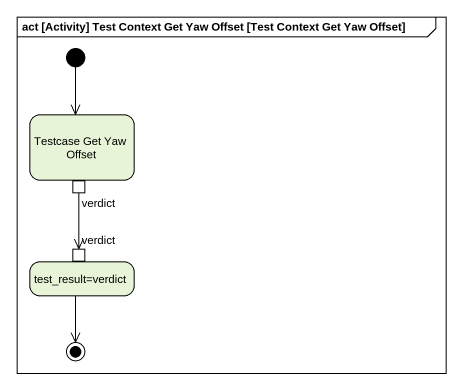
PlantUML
@startuml
mainframe act [Activity] Test Context Get Yaw Offset [Test Context Get Yaw Offset]
hide empty description
state "Testcase Get Yaw Offset" as Testcase_Get_Yaw_Offset {
  state verdict <<outputPin>>
}
state "test_result=verdict" as test_result_verdict {
  state "verdict" as verdict_2 <<inputPin>>
}
[*] --> Testcase_Get_Yaw_Offset
verdict --> verdict_2
test_result_verdict --> [*]
@enduml
